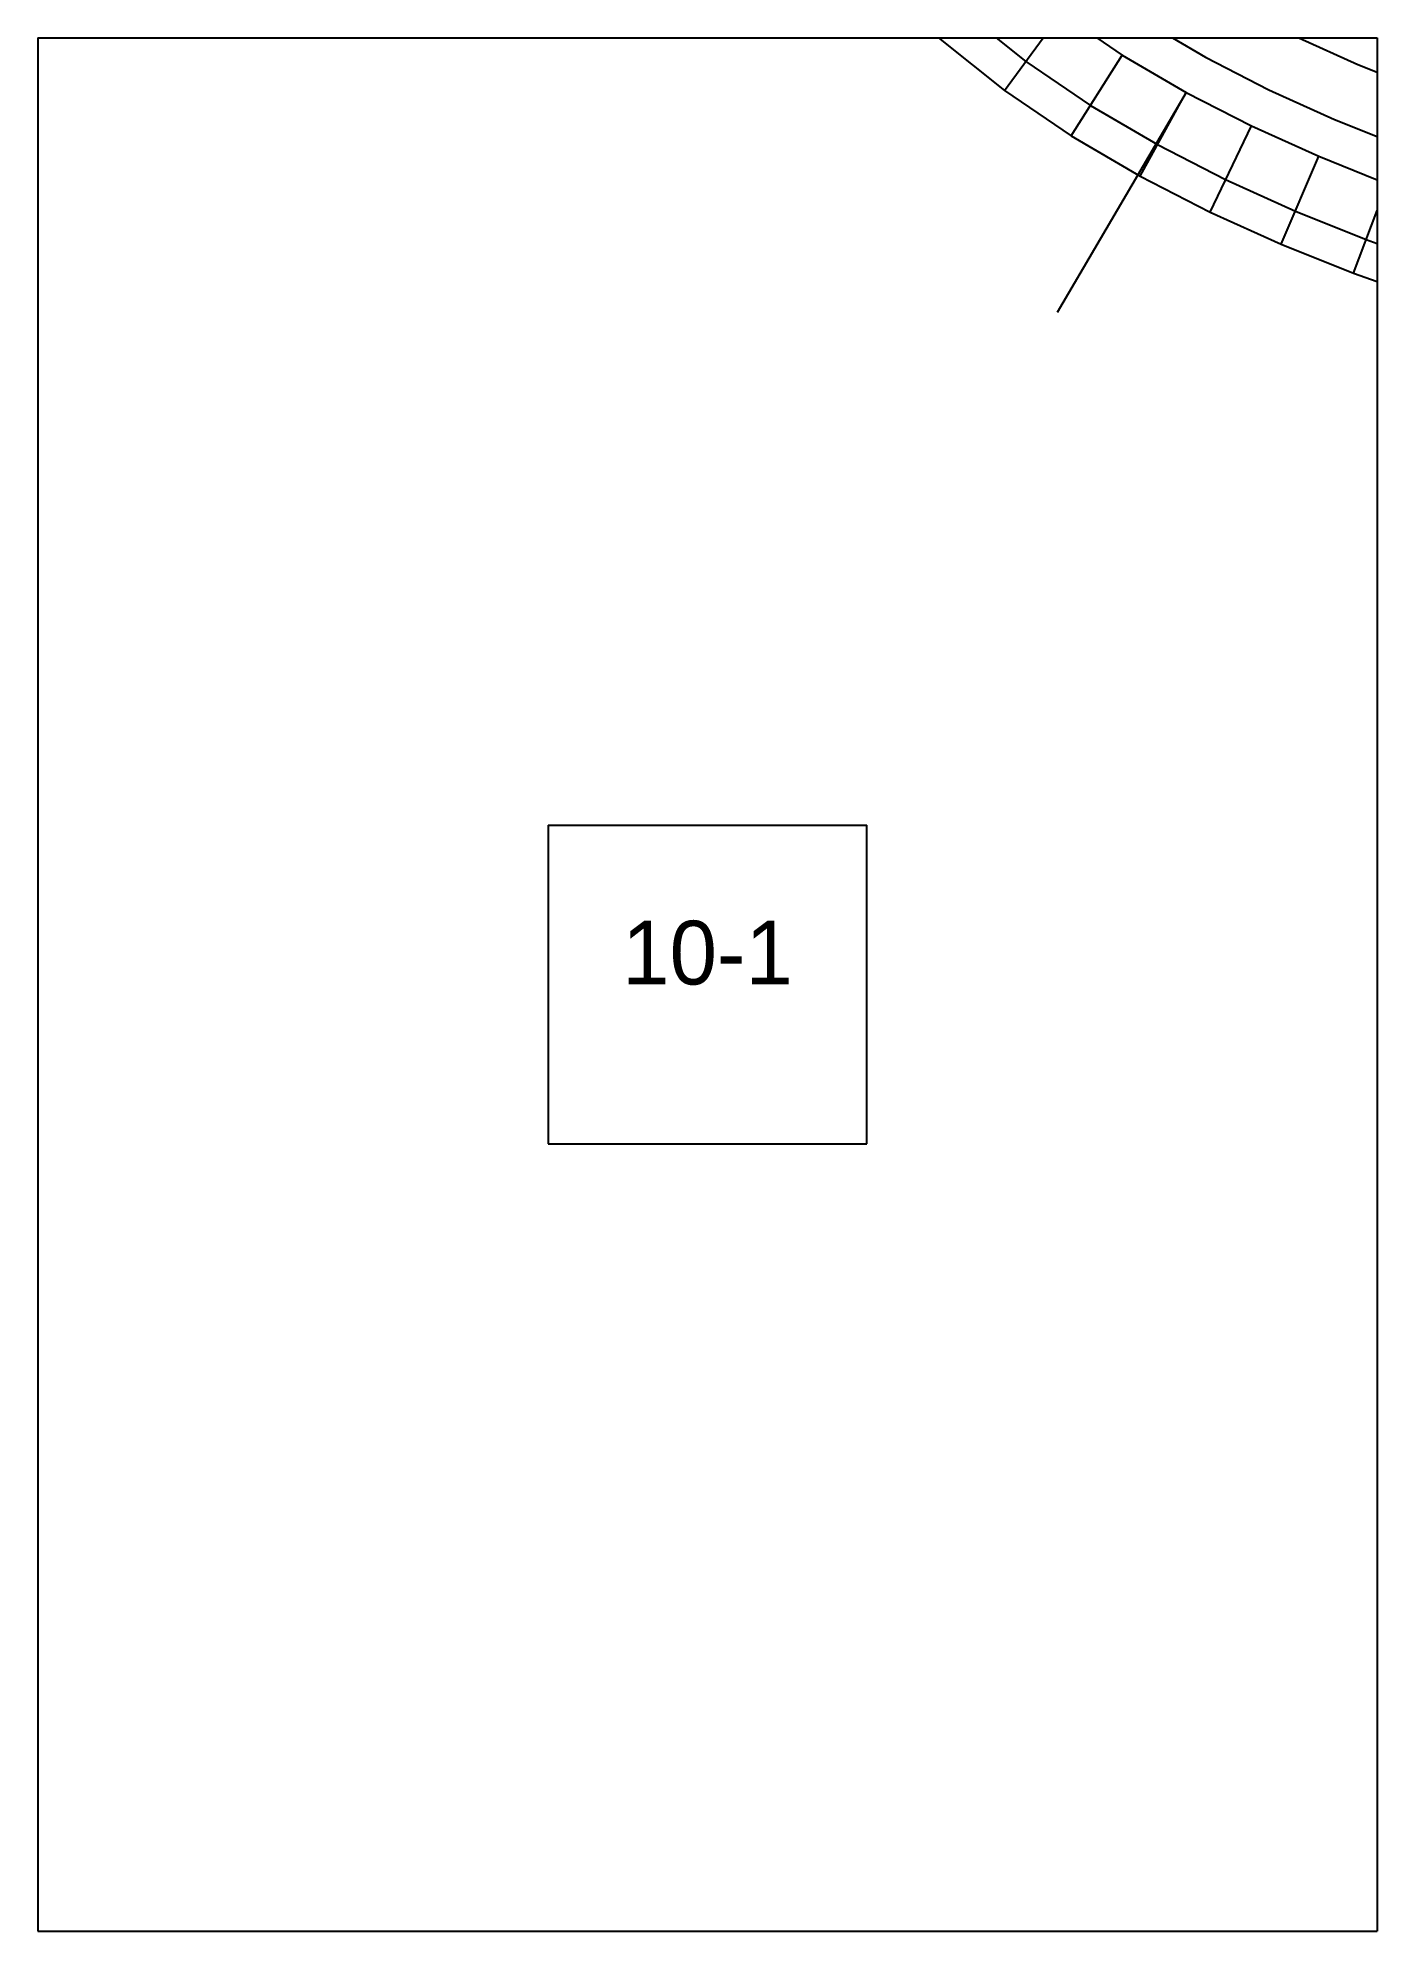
# Paper-space layout 'Plan 10-1' of a CAD drawing. Header units: metres, sheet in millimetres. Extents: x 0 to 210, y 0 to 297.
# The model-space entities are those that its viewports show. They can reach past a viewport. Long polylines and large blocks are cut down to what shows.
import ezdxf
from ezdxf.enums import TextEntityAlignment as Align

# ---------------------------------------------------------------- set-up
doc = ezdxf.new("R2010")
doc.units = ezdxf.units.M
for name, color, linetype in [('default', 7, 'Continuous'), ('TEXTLAYER', 7, 'Continuous'), ('VIEWPORTS', 7, 'Continuous')]:
    doc.layers.add(name, color=color, linetype=linetype)

msp = doc.modelspace()

# ---------------------------------------------------------------- linework, layer by layer
at = {"color": 9}
for p, q in [((0, -2376), (0, -2673)), ((210, -2376), (210, -2673)), ((210, -2376), (210, -2673)), ((0, -2673), (210, -2673)), ((0, -2673), (210, -2673)), ((0, -2673), (0, -2970)), ((210, -2673), (420, -2673)), ((210, -2673), (210, -2970)), ((210, -2673), (420, -2673)), ((210, -2673), (210, -2970)), ((80, -2796.5), (130, -2796.5)), ((80, -2796.5), (80, -2846.5)), ((130, -2846.5), (130, -2796.5)), ((80, -2846.5), (130, -2846.5)), ((0, -2970), (210, -2970)), ((210, -2970), (420, -2970))]:
    msp.add_line(p, q, dxfattribs=at)
at = {"layer": 'default', "color": 7, "linetype": 'Continuous'}
for p, q in [((132.06, -2663.98), (141.5, -2673.2)), ((141.5, -2673.2), (151.44, -2661.96)), ((145.24, -2668.96), (154.91, -2676.71)), ((151.55, -2681.26), (160.46, -2669.19)), ((160.46, -2669.19), (170.03, -2675.69)), ((160.46, -2669.19), (170.03, -2675.69)), ((187.57, -2667.83), (197.1, -2672.72)), ((173.39, -2670.36), (183.07, -2676.03)), ((197.1, -2672.72), (206.99, -2677.18)), ((141.5, -2673.2), (151.55, -2681.26)), ((162.02, -2688.37), (170.03, -2675.69)), ((170.03, -2675.69), (180.04, -2681.55)), ((170.03, -2675.69), (180.04, -2681.55)), ((154.91, -2676.71), (165.04, -2683.6)), ((183.07, -2676.03), (193.04, -2681.14)), ((206.99, -2677.18), (217.13, -2681.25)), ((151.55, -2681.26), (162.02, -2688.37)), ((180.04, -2681.55), (159.83, -2716.07)), ((172.83, -2694.7), (180.04, -2681.55)), ((180.04, -2681.55), (190.31, -2686.82)), ((180.04, -2681.55), (190.31, -2686.82)), ((193.04, -2681.14), (203.32, -2685.79)), ((165.04, -2683.6), (175.54, -2689.75)), ((183.8, -2700.33), (190.31, -2686.82)), ((190.31, -2686.82), (200.85, -2691.58)), ((190.31, -2686.82), (200.85, -2691.58)), ((203.32, -2685.79), (213.82, -2689.99)), ((162.02, -2688.37), (172.83, -2694.7)), ((175.54, -2689.75), (186.25, -2695.24)), ((194.97, -2705.38), (200.85, -2691.58)), ((200.85, -2691.58), (211.59, -2695.89)), ((200.85, -2691.58), (211.59, -2695.89)), ((172.83, -2694.7), (183.8, -2700.33)), ((186.25, -2695.24), (197.18, -2700.18)), ((206.28, -2709.91), (211.59, -2695.89)), ((183.8, -2700.33), (194.97, -2705.38)), ((197.18, -2700.18), (208.28, -2704.63)), ((194.97, -2705.38), (206.28, -2709.91)), ((208.28, -2704.63), (219.68, -2708.69)), ((206.28, -2709.91), (217.99, -2714.08))]:
    msp.add_line(p, q, dxfattribs=at)

# ---------------------------------------------------------------- texts
at = {"layer": 'TEXTLAYER', "color": 1}
msp.add_text('10-1', height=10, dxfattribs=at).set_placement((105, -2821.5), align=Align.CENTER)

psp = doc.layouts.new('Plan 10-1')

# ---------------------------------------------------------------- viewports
at = {"layer": 'VIEWPORTS'}
psp.add_viewport(center=(105, 148.5), size=(210, 297), view_center_point=(105, -2821.5), view_height=297, dxfattribs=at)

doc.saveas('drawing.dxf')
